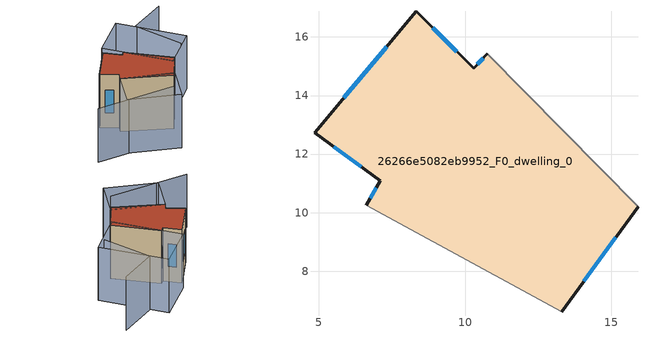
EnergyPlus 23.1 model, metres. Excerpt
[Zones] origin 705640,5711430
26266e5082eb9952_F0_dwelling_0
 floor ground (EU_floor_Construction): 13.3,6.62 15.91,10.2 10.76,15.42 10.29,14.93 8.33,16.87 4.86,12.72 7.11,11.09 6.63,10.26 z0
 wall outside (EU_wall_Construction): 15.91,10.2 13.3,6.62 / 6.63,10.26 7.11,11.09 4.86,12.72 8.33,16.87 10.29,14.93 10.76,15.42 z0:9
 wall adiabatic (EU_wall_Construction): 10.76,15.42 15.91,10.2 / 13.3,6.62 6.63,10.26 z0:9
 window (EU_Window_Construction): 10.43,15.07 10.62,15.28 / 15.16,9.16 14.06,7.65 / 6.77,10.5 6.97,10.85 / 6.46,11.56 5.51,12.25 / 5.86,13.92 7.33,15.67 / 8.9,16.31 9.72,15.49 z2.6:6.4
 roof outside (EU_roof_Construction): 10.76,15.42 15.91,10.2 13.3,6.62 6.63,10.26 7.11,11.09 4.86,12.72 8.33,16.87 10.29,14.93 z9
shading: -0.16,5.88 11.75,4.31 / 18.65,12.64 15.78,19.73 / 15.78,19.73 21.36,21.99 / 11.46,2.11 4.38,5.35 / 4.38,5.35 6.62,10.26 / 6.62,10.26 13.71,7.02 / 13.71,7.02 11.46,2.11 / 8.86,17.87 14.03,21.88 / 14.03,21.88 20.41,13.67 / 20.41,13.67 15.24,9.66 / 15.24,9.66 8.86,17.87 z0:9
[Building]
EU S2 Campaign: North Axis=0; Terrain=City; Solar Distribution=FullExterior
[Site:Location]
London: Latitude=51.5; Longitude=-0.5; Time Zone=0; Elevation=25
[SizingPeriod:WeatherFileDays]
AnnualSizingPeriod: Begin Month=1; Begin Day of Month=1; End Month=12; End Day of Month=31; Day of Week for Start Day=Monday; Use Weather File Daylight Saving Period=No; Use Weather File Rain and Snow Indicators=No
[MATERIAL]
EU_InternalMass_Material: Roughness=MediumRough; Thickness=0.1; Conductivity=1; Density=1800; Specific Heat=900; Thermal Absorptance=0.9; Solar Absorptance=0.7; Visible Absorptance=0.7
[MATERIAL:NOMASS] Roughness=MediumRough; Thermal Absorptance=0.9; Solar Absorptance=0.7; Visible Absorptance=0.7
Name | Thermal Resistance
EU_wall_NoMass | 0.724719
EU_roof_NoMass | 2.98947
EU_floor_NoMass | 2.39157
[WINDOWMATERIAL:SIMPLEGLAZINGSYSTEM]
EU_Window_SimpleGlazing: UFactor=2.63425; Solar Heat Gain Coefficient=0.76; Visible Transmittance=0.76
[CONSTRUCTION]
EU_wall_Construction: EU_wall_NoMass
EU_roof_Construction: EU_roof_NoMass
EU_floor_Construction: EU_floor_NoMass
EU_InternalMass_Construction: EU_InternalMass_Material
EU_Window_Construction: EU_Window_SimpleGlazing
[ZONE]
26266e5082eb9952_F0_dwelling_0: Type=1; Multiplier=1; Ceiling Height=autocalculate; Volume=501.563; Floor Area=autocalculate; Part of Total Floor Area=Yes
[INTERNALMASS]
26266e5082eb9952_F0_dwelling_0_EU_InternalMass: Construction=EU_InternalMass_Construction; Zone or ZoneList=26266e5082eb9952_F0_dwelling_0; Surface Area=55.7291
[OTHEREQUIPMENT]
EU_Step8_InternalGain_26266e5082eb9952_F0_dwelling_0_f000: Fuel Type=Electricity; Zone or ZoneList or Space or SpaceList=26266e5082eb9952_F0_dwelling_0; Schedule=EU_Step8_GainSchedule_26266e5082eb9952_F0_dwelling_0_f000; Design Level Calculation Method=Watts/Area; Power per Zone Floor Area=1; Fraction Latent=0; Fraction Radiant=0; Fraction Lost=0; Carbon Dioxide Generation Rate=0; EndUse Subcategory=EU_Step8_InternalGains
[ZONEVENTILATION:DESIGNFLOWRATE]
EU_ConstantAir_26266e5082eb9952_F0_dwelling_0: Zone or ZoneList or Space or SpaceList=26266e5082eb9952_F0_dwelling_0; Schedule=EU_AlwaysOn; Design Flow Rate Calculation Method=AirChanges/Hour; Air Changes per Hour=0.418135; Ventilation Type=Natural; Fan Pressure Rise=0; Fan Total Efficiency=1; Constant Term Coefficient=1; Temperature Term Coefficient=0; Velocity Term Coefficient=0; Velocity Squared Term Coefficient=0; Minimum Indoor Temperature=-100; Maximum Indoor Temperature=100; Delta Temperature=-100; Minimum Outdoor Temperature=-100; Maximum Outdoor Temperature=100; Maximum Wind Speed=40
[HVACTEMPLATE:THERMOSTAT]
EU_HeatOnly_26266e5082eb9952_F0_dwelling_0: Constant Heating Setpoint=20; Constant Cooling Setpoint=50
[HVACTEMPLATE:ZONE:IDEALLOADSAIRSYSTEM]
26266e5082eb9952_F0_dwelling_0: Template Thermostat=EU_HeatOnly_26266e5082eb9952_F0_dwelling_0; System Availability Schedule=EU_AlwaysOn; Maximum Heating Supply Air Temperature=50; Minimum Cooling Supply Air Temperature=13; Maximum Heating Supply Air Humidity Ratio=0.0156; Minimum Cooling Supply Air Humidity Ratio=0.0077; Heating Limit=NoLimit; Cooling Limit=NoLimit; Heating Availability Schedule=EU_AlwaysOn; Cooling Availability Schedule=EU_CoolingOff; Dehumidification Control Type=ConstantSensibleHeatRatio; Cooling Sensible Heat Ratio=0.7; Dehumidification Setpoint=60; Humidification Control Type=None; Humidification Setpoint=30; Outdoor Air Method=None; Outdoor Air Flow Rate per Person=0.00944; Outdoor Air Flow Rate per Zone Floor Area=0; Outdoor Air Flow Rate per Zone=0; Demand Controlled Ventilation Type=None; Outdoor Air Economizer Type=NoEconomizer; Heat Recovery Type=None; Sensible Heat Recovery Effectiveness=0.7; Latent Heat Recovery Effectiveness=0.65
[SIZING:ZONE]
26266e5082eb9952_F0_dwelling_0: Zone Cooling Design Supply Air Temperature Input Method=SupplyAirTemperature; Zone Cooling Design Supply Air Temperature=13; Zone Heating Design Supply Air Temperature Input Method=SupplyAirTemperature; Zone Heating Design Supply Air Temperature=50; Zone Cooling Design Supply Air Humidity Ratio=0.008; Zone Heating Design Supply Air Humidity Ratio=0.008; Cooling Design Air Flow Method=DesignDay; Cooling Design Air Flow Rate=0; Cooling Minimum Air Flow per Zone Floor Area=0.000762; Cooling Minimum Air Flow=0; Cooling Minimum Air Flow Fraction=0.2; Heating Design Air Flow Method=DesignDay; Heating Design Air Flow Rate=0; Heating Maximum Air Flow per Zone Floor Area=0.002032; Heating Maximum Air Flow=0.141576; Heating Maximum Air Flow Fraction=0.3; Account for Dedicated Outdoor Air System=No; Dedicated Outdoor Air System Control Strategy=NeutralSupplyAir; Dedicated Outdoor Air Low Setpoint Temperature for Design=autosize; Dedicated Outdoor Air High Setpoint Temperature for Design=autosize; Zone Load Sizing Method=Sensible Load Only No Latent Load; Zone Latent Cooling Design Supply Air Humidity Ratio Input Method=HumidityRatioDifference; Zone Cooling Design Supply Air Humidity Ratio Difference=0.005; Zone Latent Heating Design Supply Air Humidity Ratio Input Method=HumidityRatioDifference; Zone Humidification Design Supply Air Humidity Ratio Difference=0.005
[SCHEDULE:CONSTANT]
Name | Hourly Value
EU_AlwaysOn | 1
EU_CoolingOff | 0
[SCHEDULE:FILE]
EU_Step8_GainSchedule_26266e5082eb9952_F0_dwelling_0_f000: File=../../schedules/26266e5082eb9952/26266e5082eb9952_F0_dwelling_0_f000_gain.csv; Column Number=1; Rows to Skip at Top=0; Number of Hours of Data=8760; Column Separator=Comma; Interpolate to Timestep=No; Minutes per Item=60; Adjust Schedule for Daylight Savings=Yes
